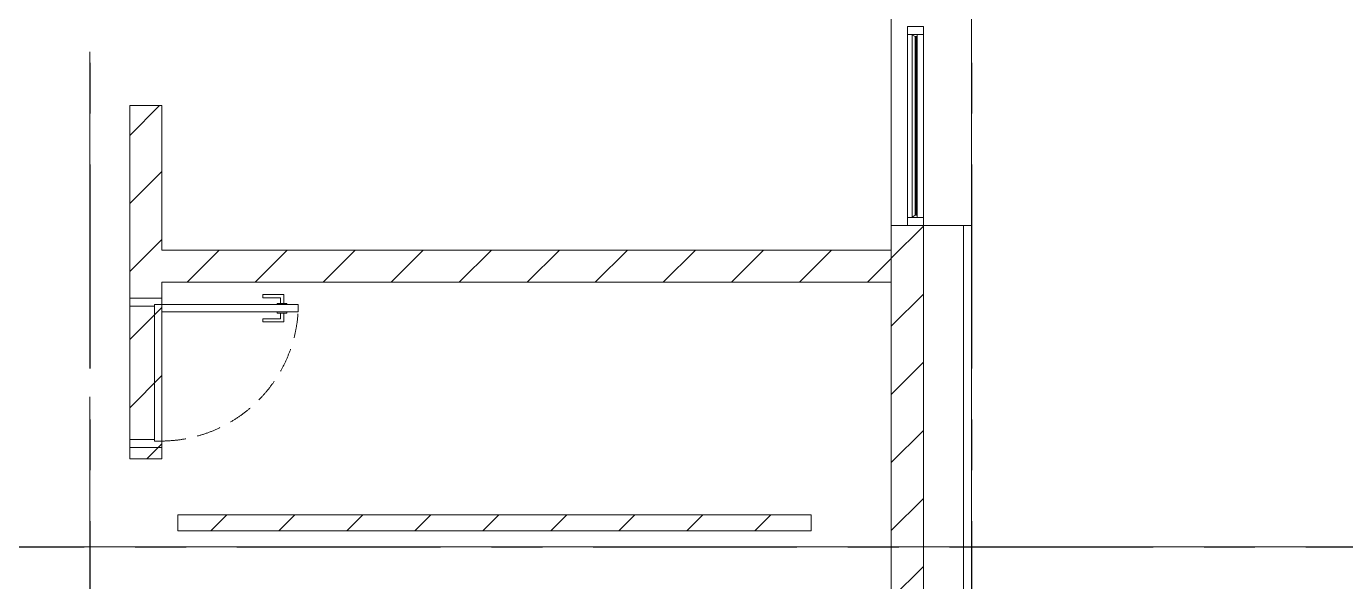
# Model space of a CAD drawing. Header units: millimetres. Extents: x -4000 to 187956, y -58990 to 162485.
# Drawn here: x 160105 to 168334, y 5234 to 8694 of the extents above; entities that cross this region are included whole.
import ezdxf

# ---------------------------------------------------------------- set-up
doc = ezdxf.new("R2010")
doc.units = ezdxf.units.MM
for name, pattern in [('Dash - 1_5mm', [225, 150, -75]), ('Grid Line', [2222.5, 1270, -317.5, 317.5, -317.5]), ('Grid Line 12_5mm', [2150, 1250, -300, 300, -300])]:
    doc.linetypes.add(name, pattern=pattern)
for name, color, linetype, lineweight in [('A-DOOR', 31, 'Continuous', 13), ('A-DOOR-FRAM', 31, 'Continuous', 13), ('A-GLAZ', 151, 'Continuous', 13), ('A-WALL', 113, 'Continuous', 13), ('A-WALL-PATT', 111, 'Continuous', 13), ('S-GRID', 1, 'Continuous', 30)]:
    doc.layers.add(name, color=color, linetype=linetype, lineweight=lineweight)
pattern_1 = [(45, (0, 0), (-212.13203, 212.13203), [])]

# ---------------------------------------------------------------- blocks, each defined once
blk = doc.blocks.new('WAF - 1240x600-V666-0_000')
at = {"layer": 'A-GLAZ', "color": 161, "lineweight": 15}
for p, q in [((-620, 0), (-620, 100)), ((-570, 100), (570, 100)), ((620, 0), (620, 100)), ((-570, 29.3), (-570, 61.3)), ((-570, 61.3), (-556.8, 61.3)), ((-570, 29.3), (-570, 61.3)), ((-568, 29.3), (-570, 29.3)), ((-570, 0), (570, 0)), ((-556.8, 48), (-568, 29.3)), ((-556.8, 48), (-568, 29.3)), ((-568, 29.3), (568, 29.3)), ((568, 29.3), (-568, 29.3)), ((-556.8, 61.3), (-556.8, 56.4)), ((-556.8, 61.3), (-556.8, 48)), ((-556.8, 61.3), (556.8, 61.3)), ((556.8, 61.3), (-556.8, 61.3)), ((-556.8, 56.4), (556.8, 56.4)), ((-556.8, 56.4), (-556.8, 52.5)), ((556.8, 52.5), (-556.8, 52.5)), ((-556.8, 52.5), (-556.8, 48)), ((556.8, 48), (-556.8, 48)), ((-556.8, 48), (556.8, 48)), ((556.8, 61.3), (556.8, 56.4)), ((556.8, 61.3), (570, 61.3)), ((556.8, 48), (556.8, 61.3)), ((556.8, 52.5), (556.8, 56.4)), ((556.8, 52.5), (556.8, 48)), ((556.8, 48), (568, 29.3)), ((568, 29.3), (556.8, 48)), ((570, 29.3), (568, 29.3)), ((570, 29.3), (570, 61.3)), ((570, 29.3), (570, 61.3))]:
    blk.add_line(p, q, dxfattribs=at)
at = {"layer": 'A-GLAZ', "color": 174, "lineweight": 15}
for p, q in [((-620, 0), (-620, 100)), ((-620, 100), (620, 100)), ((620, 100), (620, 0)), ((620, 0), (-620, 0))]:
    blk.add_line(p, q, dxfattribs=at)
at = {"layer": 'A-GLAZ', "color": 163, "lineweight": 15}
for p, q in [((-620, 100), (-570, 100)), ((-570, 61.3), (-570, 100)), ((570, 100), (-570, 100)), ((570, 100), (-570, 100)), ((-570, 100), (-570, 0)), ((570, 61.3), (570, 100)), ((570, 0), (570, 100)), ((570, 100), (620, 100)), ((-620, 0), (-570, 0)), ((-570, 29.3), (-570, 61.3)), ((-570, 61.3), (570, 61.3)), ((-570, 29.3), (570, 29.3)), ((-570, 0), (-570, 29.3)), ((570, 0), (-570, 0)), ((-570, 0), (570, 0)), ((570, 61.3), (570, 29.3)), ((570, 0), (570, 29.3)), ((570, 0), (620, 0))]:
    blk.add_line(p, q, dxfattribs=at)
at = {"layer": 'A-GLAZ', "lineweight": 15}
for p, q in [((568, 29.3), (-568, 29.3)), ((-556.8, 61.3), (556.8, 61.3)), ((556.8, 56.4), (-556.8, 56.4)), ((-556.8, 56.4), (-556.8, 52.5)), ((-556.8, 56.4), (-556.8, 52.5)), ((-556.8, 52.5), (556.8, 52.5)), ((556.8, 56.4), (556.8, 52.5)), ((556.8, 56.4), (556.8, 52.5))]:
    blk.add_line(p, q, dxfattribs=at)
blk = doc.blocks.new('MP_DR_Single Swing_Miscellaneous - 2200x850_FR_SOLID CORE-V672-0_000')
at = {"layer": 'A-DOOR', "color": 163, "lineweight": 15}
for p, q in [((425, -100), (380, -100)), ((380, -820), (380, -880)), ((425, -880), (425, -820))]:
    blk.add_line(p, q, dxfattribs=at)
at = {"layer": 'A-DOOR', "color": 174, "lineweight": 15}
for p, q in [((380, -100), (380, -820)), ((425, -820), (425, -100)), ((380, -880), (380, -950)), ((425, -950), (425, -880)), ((380, -950), (425, -950))]:
    blk.add_line(p, q, dxfattribs=at)
at = {"layer": 'A-DOOR', "lineweight": 9}
for p, q in [((337, -730), (317, -730)), ((317, -730), (317, -860)), ((337, -840), (337, -730)), ((488, -730), (468, -730)), ((468, -730), (468, -840)), ((488, -860), (488, -730)), ((380, -820), (372, -820)), ((372, -820), (372, -840)), ((380, -880), (380, -820)), ((425, -820), (425, -880)), ((433, -820), (425, -820)), ((433, -840), (433, -820)), ((317, -860), (372, -860)), ((372, -840), (337, -840)), ((372, -840), (372, -860)), ((372, -860), (372, -840)), ((372, -860), (372, -880)), ((372, -880), (380, -880)), ((425, -880), (433, -880)), ((433, -860), (433, -840)), ((468, -840), (433, -840)), ((433, -840), (433, -860)), ((433, -880), (433, -860)), ((433, -860), (488, -860))]:
    blk.add_line(p, q, dxfattribs=at)
at = {"layer": 'A-DOOR', "linetype": 'Dash - 1_5mm', "lineweight": 9}
blk.add_arc((433.8, -92.8), 858.8, 180.47741, 266.40757, dxfattribs=at)
at = {"layer": 'A-DOOR-FRAM', "color": 91, "lineweight": 15}
for p, q in [((-465, -100), (-465, 100)), ((-465, 100), (465, 100)), ((465, 100), (465, -100)), ((380, -100), (-465, -100)), ((465, -100), (425, -100))]:
    blk.add_line(p, q, dxfattribs=at)
at = {"layer": 'A-DOOR-FRAM', "color": 81, "lineweight": 15}
for p, q in [((-465, 100), (-465, -100)), ((-415, 100), (-465, 100)), ((415, 100), (-415, 100)), ((-415, 100), (-415, -55)), ((-415, 100), (-415, -55)), ((415, -55), (415, 100)), ((415, 100), (465, 100)), ((415, -55), (415, 100)), ((465, 100), (465, -100)), ((-415, -55), (-425, -55)), ((-425, -55), (-425, -100)), ((425, -55), (-425, -55)), ((-425, -55), (-425, -100)), ((-415, -55), (415, -55)), ((425, -55), (415, -55)), ((425, -100), (425, -55)), ((425, -100), (425, -55)), ((-465, -100), (-425, -100)), ((-425, -100), (380, -100)), ((425, -100), (380, -100)), ((465, -100), (425, -100))]:
    blk.add_line(p, q, dxfattribs=at)
at = {"layer": 'A-DOOR-FRAM', "color": 71, "lineweight": 15}
blk.add_line((380, -100), (425, -100), dxfattribs=at)
blk = doc.blocks.new('CMF2_NHAXUONG_A_rvt-1-0_000')
at = {"layer": 'A-WALL-PATT', "lineweight": 9}
h = blk.add_hatch(dxfattribs=at)
h.set_pattern_fill('FP_13', color=250, style=0, pattern_type=2)
h.set_pattern_definition(pattern_1)
h.paths.add_polyline_path([(165699.8, 500), (165699.8, 1638.6), (165499.8, 1638.6), (165499.8, 500)])
h.paths.add_polyline_path([(165499.8, 3678.6), (165699.8, 3678.6), (165699.8, 7453.8), (165499.8, 7453.8), (165499.8, 3964)])
h.paths.add_polyline_path([(165499.8, 12413.8), (165699.8, 12413.8), (165699.8, 45550), (165499.8, 45550), (165499.8, 13110)])
h = blk.add_hatch(dxfattribs=at)
h.set_pattern_fill('FP_13', color=250, style=0, pattern_type=2)
h.set_pattern_definition(pattern_1)
h.paths.add_polyline_path([(160749.8, 6000), (160949.8, 6000), (160949.8, 8200), (160749.8, 8200)])
h = blk.add_hatch(dxfattribs=at)
h.set_pattern_fill('FP_13', color=250, style=0, pattern_type=2)
h.set_pattern_definition(pattern_1)
h.paths.add_polyline_path([(160949.8, 7100), (165499, 7100), (165499, 7300), (160949.8, 7300)])
h = blk.add_hatch(dxfattribs=at)
h.set_pattern_fill('FP_13', color=250, style=0, pattern_type=2)
h.set_pattern_definition(pattern_1)
h.paths.add_polyline_path([(161050, 5550), (165000, 5550), (165000, 5650), (161050, 5650)])
at = {"layer": 'A-WALL', "color": 35, "lineweight": 15}
for p, q in [((165999.8, 300), (165999.8, 36300)), ((165499.8, 13110), (165499.8, 5149.9)), ((160749.8, 8200), (160749.8, 7000)), ((160749.8, 8200), (160949.8, 8200)), ((160949.8, 7300), (160949.8, 8200)), ((165599.8, 7453.8), (165499.8, 7453.8)), ((165999.8, 7453.8), (165699.8, 7453.8)), ((165499, 7300), (160949.8, 7300)), ((165499, 7300), (165499, 7100)), ((160949.8, 7100), (165499, 7100)), ((160949.8, 7000), (160949.8, 7100)), ((160749.8, 7000), (160749.8, 6070)), ((160949.8, 7000), (160749.8, 7000)), ((160949.8, 6070), (160949.8, 7000)), ((160749.8, 6070), (160749.8, 6000)), ((160949.8, 6070), (160749.8, 6070)), ((160949.8, 6000), (160949.8, 6070)), ((160949.8, 6000), (160749.8, 6000)), ((161050, 5550), (161050, 5650)), ((165000, 5650), (161050, 5650)), ((165000, 5650), (165000, 5550)), ((161050, 5550), (165000, 5550))]:
    blk.add_line(p, q, dxfattribs=at)
at = {"layer": 'A-WALL', "color": 90, "lineweight": 15}
for p, q in [((165499.8, 7453.8), (165499.8, 12413.8)), ((165999.8, 12413.8), (165999.8, 7453.8)), ((160749.8, 8200), (160749.8, 6000)), ((160949.8, 8200), (160749.8, 8200)), ((160949.8, 7300), (160949.8, 8200)), ((165699.8, 7453.8), (165499.8, 7453.8)), ((165499.8, 7453.8), (165499.8, 5149.9)), ((165999.8, 7453.8), (165699.8, 7453.8)), ((165699.8, 7453.8), (165699.8, 3678.6)), ((165699.8, 3678.6), (165699.8, 7453.8)), ((165949.8, 7453.8), (165949.8, 3678.6)), ((165999.8, 3678.6), (165999.8, 7453.8)), ((165499, 7300), (160949.8, 7300)), ((165499, 7100), (165499, 7300)), ((160949.8, 7100), (165499, 7100)), ((160949.8, 6000), (160949.8, 7100)), ((160749.8, 6000), (160949.8, 6000)), ((165000, 5650), (161050, 5650)), ((161050, 5650), (161050, 5550)), ((165000, 5550), (165000, 5650)), ((161050, 5550), (165000, 5550))]:
    blk.add_line(p, q, dxfattribs=at)
at = {"layer": 'A-WALL', "color": 53, "lineweight": 15}
for p, q in [((165699.8, 7453.8), (165599.8, 7453.8)), ((160949.8, 7000), (160749.8, 7000)), ((160749.8, 6070), (160949.8, 6070))]:
    blk.add_line(p, q, dxfattribs=at)
at = {"layer": 'S-GRID', "linetype": 'Grid Line 12_5mm', "lineweight": 9}
for p, q in [((160500, 161185.2), (160500, -16487.4)), ((166000, 161185.2), (166000, -16487.4)), ((-824.3, 5450), (183641.1, 5450))]:
    blk.add_line(p, q, dxfattribs=at)
at = {"layer": 'A-DOOR', "color": 250, "lineweight": 9, "rotation": 90}
blk.add_blockref('MP_DR_Single Swing_Miscellaneous - 2200x850_FR_SOLID CORE-V672-0_000', (160849.8, 6535), dxfattribs=at)
at = {"layer": 'A-GLAZ', "color": 250, "lineweight": 9, "rotation": 270}
blk.add_blockref('WAF - 1240x600-V666-0_000', (165599.8, 8073.8), dxfattribs=at)

msp = doc.modelspace()

# ---------------------------------------------------------------- block references
at = {"lineweight": 5}
msp.add_blockref('CMF2_NHAXUONG_A_rvt-1-0_000', (0, 0), dxfattribs=at)

# ---------------------------------------------------------------- next in the draw order: linework, layer by layer
at = {"layer": 'S-GRID', "linetype": 'Grid Line'}
for p, q in [((160500, 161185.2), (160500, -16487.4)), ((166000, 161185.2), (166000, -16487.4)), ((-824.3, 5450), (183641.1, 5450))]:
    msp.add_line(p, q, dxfattribs=at)

doc.saveas('drawing.dxf')
